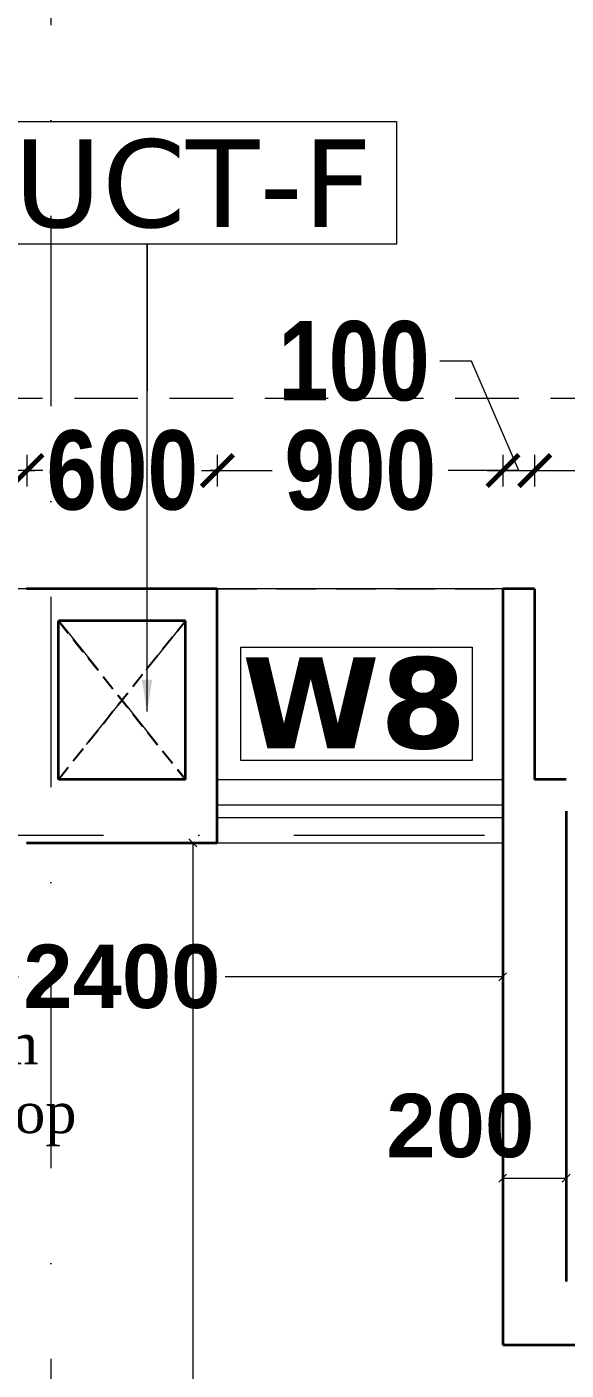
# Model space of a CAD drawing. Header units: millimetres. Extents: x -3092155 to 4513934, y -12317808 to 1850003.
# Drawn here: x -385409 to -383710, y -5516472 to -5512241 of the extents above; entities that cross this region are included whole.
import ezdxf

# ---------------------------------------------------------------- set-up
doc = ezdxf.new("R2010")
doc.units = ezdxf.units.MM
doc.header["$LTSCALE"] = 2
doc.header["$MEASUREMENT"] = 0
doc.header["$PDMODE"] = 34
doc.header["$PDSIZE"] = 500
for name, pattern in [('DASHDOT', [1, 0.5, -0.25, 0, -0.25]), ('DASHED2', [0.375, 0.25, -0.125]), ('HIDDEN', [0.375, 0.25, -0.125])]:
    doc.linetypes.add(name, pattern=pattern)
for name, color, linetype, lineweight in [('cornice', 12, 'Continuous', 25), ('D DIM', 250, 'Continuous', 9), ('glass', 5, 'Continuous', 15), ('GRID', 251, 'DASHDOT', 5), ('PROJ', 251, 'HIDDEN', 5), ('SILL', 74, 'Continuous', 9), ('taxe', 7, 'Continuous', 9), ('toi.dim.', 214, 'Continuous', 9), ('VENTI', 162, 'Continuous', 5), ('WAll', 250, 'Continuous', 35)]:
    doc.layers.add(name, color=color, linetype=linetype, lineweight=lineweight)
doc.layers.add('DOT', color=7, linetype='DASHED2', lineweight=0, true_color=0x89067c)
doc.layers.add('duct text', color=7, linetype='Continuous', lineweight=5, true_color=0x30182a)
doc.styles.add('door', font='arial.ttf', dxfattribs={"height": 70})
doc.styles.add('INNER DIM', font='ARIALNB.TTF', dxfattribs={"height": 250})
doc.styles.add('int dim', font='arialbd.ttf', dxfattribs={"height": 200})
doc.styles.get("Standard").update_dxf_attribs({"font": 'times.ttf', "height": 500})
doc.styles.add('style2', font='verdana.ttf')
doc.dimstyles.new('DOOR', dxfattribs={"dimtxt": 100, "dimasz": 100, "dimexe": 25, "dimexo": 50, "dimgap": 25, "dimtad": 0, "dimtih": 1, "dimtoh": 1, "dimdec": 0, "dimzin": 3, "dimdsep": 46, "dimtxsty": 'door', "dimblk": 'OBLIQUE', "dimcen": 200, "dimclrd": 256, "dimclre": 256, "dimclrt": 256, "dimadec": 0, "dimazin": 0, "dimtfac": 1, "dimtdec": 0, "dimtofl": 0, "dimtmove": 2, "dimatfit": 3, "dimfxl": 300, "dimfxlon": 1, "dimfrac": 1, "dimtolj": 1, "dimtzin": 0, "dimlwd": -1, "dimlwe": -1, "dimarcsym": 0})
doc.dimstyles.new('external final', dxfattribs={"dimscale": 0, "dimtxt": 250, "dimasz": 100, "dimexe": 50, "dimexo": 50, "dimgap": 50, "dimtad": 0, "dimdec": 0, "dimzin": 0, "dimdsep": 46, "dimtxsty": 'INNER DIM', "dimblk": 'ARCHTICK', "dimcen": 100, "dimdle": 50, "dimclrd": 256, "dimclre": 256, "dimclrt": 256, "dimadec": 0, "dimazin": 0, "dimtfac": 1, "dimtdec": 0, "dimtix": 1, "dimtmove": 1, "dimatfit": 3, "dimfxl": 50, "dimfxlon": 1, "dimtolj": 1, "dimtzin": 0, "dimlwd": -1, "dimlwe": -1, "dimarcsym": 1})
doc.dimstyles.new('toilet detail', dxfattribs={"dimtxt": 150, "dimasz": 25, "dimexe": 50, "dimexo": 100, "dimgap": 25, "dimtad": 0, "dimdec": 0, "dimzin": 3, "dimdsep": 46, "dimtxsty": 'int dim', "dimblk": 'OBLIQUE', "dimcen": 90, "dimclrd": 214, "dimclre": 214, "dimclrt": 256, "dimadec": 0, "dimazin": 0, "dimtfac": 1, "dimtdec": 0, "dimtofl": 0, "dimtmove": 1, "dimatfit": 3, "dimfxl": 1, "dimfrac": 1, "dimtolj": 1, "dimtzin": 0, "dimlwd": -1, "dimlwe": -1, "dimarcsym": 1})

# ---------------------------------------------------------------- blocks, each defined once
blk = doc.blocks.new('_ArchTick')
at = {"color": 0, "linetype": 'ByBlock', "const_width": 0.15}
blk.add_lwpolyline([(-0.5, -0.5), (0.5, 0.5)], dxfattribs=at)
blk = doc.blocks.new('*D194')
at = {"layer": 'D DIM', "ltscale": 100, "transparency": 16777216}
for p, q in [((-386308.5, -5513688.2), (-386308.5, -5513588.2)), ((-385408.5, -5513688.2), (-385408.5, -5513588.2)), ((-386358.5, -5513638.2), (-386135.9, -5513638.2)), ((-385358.5, -5513638.2), (-385581.1, -5513638.2))]:
    blk.add_line(p, q, dxfattribs=at)
at = {"layer": 'Defpoints', "color": 0, "lineweight": 50, "ltscale": 100, "transparency": 16777216}
for p in [(-385408.5, -5513638.2), (-386308.5, -5514011.2), (-385408.5, -5514010.2)]:
    blk.add_point(p, dxfattribs=at)
at = {"layer": 'D DIM', "ltscale": 100, "transparency": 16777216, "xscale": 100, "yscale": 100, "zscale": 100, "rotation": 180}
blk.add_blockref('_ArchTick', (-386308.5, -5513638.2), dxfattribs=at)
at = {"layer": 'D DIM', "ltscale": 100, "transparency": 16777216, "xscale": 100, "yscale": 100, "zscale": 100}
blk.add_blockref('_ArchTick', (-385408.5, -5513638.2), dxfattribs=at)
at = {"layer": 'D DIM', "ltscale": 100, "transparency": 16777216, "insert": (-385858.5, -5513638.2), "char_height": 250, "attachment_point": 5, "style": 'INNER DIM'}
blk.add_mtext('\\A1;900', dxfattribs=at)
blk = doc.blocks.new('*D195')
at = {"layer": 'D DIM', "ltscale": 100, "transparency": 16777216}
for p, q in [((-385408.5, -5513688.2), (-385408.5, -5513588.2)), ((-384808.5, -5513688.2), (-384808.5, -5513588.2)), ((-385408.5, -5513638.2), (-385384.4, -5513638.2)), ((-384808.5, -5513638.2), (-384832.6, -5513638.2))]:
    blk.add_line(p, q, dxfattribs=at)
at = {"layer": 'Defpoints', "color": 0, "lineweight": 50, "ltscale": 100, "transparency": 16777216}
for p in [(-384808.5, -5513638.2), (-385408.5, -5514010.2), (-384808.5, -5514010.2)]:
    blk.add_point(p, dxfattribs=at)
at = {"layer": 'D DIM', "ltscale": 100, "transparency": 16777216, "insert": (-385108.5, -5513638.2), "char_height": 250, "attachment_point": 5, "style": 'INNER DIM'}
blk.add_mtext('\\A1;600', dxfattribs=at)
blk = doc.blocks.new('*D196')
at = {"layer": 'D DIM', "ltscale": 100, "transparency": 16777216}
for p, q in [((-384808.5, -5513688.2), (-384808.5, -5513588.2)), ((-383908.5, -5513688.2), (-383908.5, -5513588.2)), ((-384858.5, -5513638.2), (-384635.9, -5513638.2)), ((-383858.5, -5513638.2), (-384081.1, -5513638.2))]:
    blk.add_line(p, q, dxfattribs=at)
at = {"layer": 'Defpoints', "color": 0, "lineweight": 50, "ltscale": 100, "transparency": 16777216}
for p in [(-383908.5, -5513638.2), (-384808.5, -5514010.2), (-383908.5, -5514010.2)]:
    blk.add_point(p, dxfattribs=at)
at = {"layer": 'D DIM', "ltscale": 100, "transparency": 16777216, "xscale": 100, "yscale": 100, "zscale": 100, "rotation": 180}
blk.add_blockref('_ArchTick', (-384808.5, -5513638.2), dxfattribs=at)
at = {"layer": 'D DIM', "ltscale": 100, "transparency": 16777216, "xscale": 100, "yscale": 100, "zscale": 100}
blk.add_blockref('_ArchTick', (-383908.5, -5513638.2), dxfattribs=at)
at = {"layer": 'D DIM', "ltscale": 100, "transparency": 16777216, "insert": (-384358.5, -5513638.2), "char_height": 250, "attachment_point": 5, "style": 'INNER DIM'}
blk.add_mtext('\\A1;900', dxfattribs=at)
blk = doc.blocks.new('*D197')
at = {"layer": 'D DIM', "ltscale": 100, "transparency": 16777216}
for p, q in [((-384007.8, -5513293.9), (-384107.8, -5513293.9)), ((-383858.5, -5513638.2), (-384007.8, -5513293.9)), ((-383908.5, -5513688.2), (-383908.5, -5513588.2)), ((-383808.5, -5513688.2), (-383808.5, -5513588.2)), ((-383958.5, -5513638.2), (-383758.5, -5513638.2))]:
    blk.add_line(p, q, dxfattribs=at)
at = {"layer": 'Defpoints', "color": 0, "lineweight": 50, "ltscale": 100, "transparency": 16777216}
for p in [(-383808.5, -5513638.2), (-383908.5, -5514010.2), (-383808.5, -5514010.2)]:
    blk.add_point(p, dxfattribs=at)
at = {"layer": 'D DIM', "ltscale": 100, "transparency": 16777216, "xscale": 100, "yscale": 100, "zscale": 100, "rotation": 180}
blk.add_blockref('_ArchTick', (-383908.5, -5513638.2), dxfattribs=at)
at = {"layer": 'D DIM', "ltscale": 100, "transparency": 16777216, "xscale": 100, "yscale": 100, "zscale": 100}
blk.add_blockref('_ArchTick', (-383808.5, -5513638.2), dxfattribs=at)
at = {"layer": 'D DIM', "ltscale": 100, "transparency": 16777216, "insert": (-384378.4, -5513293.9), "char_height": 250, "attachment_point": 5, "style": 'INNER DIM'}
blk.add_mtext('\\A1;100', dxfattribs=at)
blk = doc.blocks.new('*D198')
at = {"layer": 'D DIM', "ltscale": 100, "transparency": 16777216}
for p, q in [((-383808.5, -5513688.2), (-383808.5, -5513588.2)), ((-380408.9, -5513688.2), (-380408.9, -5513588.2)), ((-383858.5, -5513638.2), (-382464.9, -5513638.2)), ((-380358.9, -5513638.2), (-381752.5, -5513638.2))]:
    blk.add_line(p, q, dxfattribs=at)
at = {"layer": 'Defpoints', "color": 0, "lineweight": 50, "ltscale": 100, "transparency": 16777216}
for p in [(-380408.9, -5513638.2), (-383808.5, -5514010.2), (-380408.9, -5514011.2)]:
    blk.add_point(p, dxfattribs=at)
at = {"layer": 'D DIM', "ltscale": 100, "transparency": 16777216, "xscale": 100, "yscale": 100, "zscale": 100, "rotation": 180}
blk.add_blockref('_ArchTick', (-383808.5, -5513638.2), dxfattribs=at)
at = {"layer": 'D DIM', "ltscale": 100, "transparency": 16777216, "xscale": 100, "yscale": 100, "zscale": 100}
blk.add_blockref('_ArchTick', (-380408.9, -5513638.2), dxfattribs=at)
at = {"layer": 'D DIM', "ltscale": 100, "transparency": 16777216, "insert": (-382108.7, -5513638.2), "char_height": 250, "attachment_point": 5, "style": 'INNER DIM'}
blk.add_mtext('\\A1;3400', dxfattribs=at)
blk = doc.blocks.new('_Oblique')
at = {"color": 0, "linetype": 'ByBlock', "lineweight": -2}
blk.add_line((-0.5, -0.5), (0.5, 0.5), dxfattribs=at)
blk = doc.blocks.new('*D1174')
at = {"layer": 'Defpoints', "color": 0, "lineweight": 50, "ltscale": 100, "transparency": 16777216}
for p in [(-1466336.6, -5384639.5), (-1466113.3, -5384639.5), (-1466335.7, -5389089.5)]:
    blk.add_point(p, dxfattribs=at)
at = {"layer": 'toi.dim.', "color": 214, "ltscale": 100, "transparency": 16777216}
for p, q in [((-1466236.6, -5384639.5), (-1466063.3, -5384639.5)), ((-1466113.3, -5384639.5), (-1466113.3, -5386538.2)), ((-1466113.3, -5389089.5), (-1466113.3, -5387190.8)), ((-1466235.7, -5389089.5), (-1466063.3, -5389089.5))]:
    blk.add_line(p, q, dxfattribs=at)
at = {"layer": 'toi.dim.', "color": 214, "ltscale": 100, "transparency": 16777216, "xscale": 25, "yscale": 25, "zscale": 25}
for p, rotation in [((-1466113.3, -5384639.5), 90), ((-1466113.3, -5389089.5), 270)]:
    blk.add_blockref('_Oblique', p, dxfattribs=dict(at, rotation=rotation))
at = {"layer": 'toi.dim.', "ltscale": 100, "transparency": 16777216, "insert": (-1466113.3, -5386864.5), "char_height": 200, "attachment_point": 5, "rotation": 90, "style": 'int dim'}
blk.add_mtext('\\A1;4450', dxfattribs=at)
blk = doc.blocks.new('*D1221')
at = {"layer": 'Defpoints', "color": 0, "lineweight": 50, "ltscale": 100, "transparency": 16777216}
for p in [(-1467536.6, -5384921.1), (-1465136.6, -5385061), (-1465136.6, -5385061)]:
    blk.add_point(p, dxfattribs=at)
at = {"layer": 'toi.dim.', "color": 214, "ltscale": 100, "transparency": 16777216}
for p, q in [((-1465136.6, -5384961), (-1465136.6, -5385011)), ((-1467536.6, -5385021.1), (-1467536.6, -5385111)), ((-1467536.6, -5385061), (-1466662, -5385061)), ((-1465136.6, -5385061), (-1466011.2, -5385061))]:
    blk.add_line(p, q, dxfattribs=at)
at = {"layer": 'toi.dim.', "color": 214, "ltscale": 100, "transparency": 16777216, "xscale": 25, "yscale": 25, "zscale": 25, "rotation": 180}
blk.add_blockref('_Oblique', (-1467536.6, -5385061), dxfattribs=at)
at = {"layer": 'toi.dim.', "color": 214, "ltscale": 100, "transparency": 16777216, "xscale": 25, "yscale": 25, "zscale": 25}
blk.add_blockref('_Oblique', (-1465136.6, -5385061), dxfattribs=at)
at = {"layer": 'toi.dim.', "ltscale": 100, "transparency": 16777216, "insert": (-1466336.6, -5385061), "char_height": 200, "attachment_point": 5, "style": 'int dim'}
blk.add_mtext('\\A1;2400', dxfattribs=at)
blk = doc.blocks.new('*D1223')
at = {"layer": 'Defpoints', "color": 0, "lineweight": 50, "ltscale": 100, "transparency": 16777216}
for p in [(-1464936.6, -5385695.1), (-1465136.6, -5385774.7), (-1464936.6, -5385774.7)]:
    blk.add_point(p, dxfattribs=at)
at = {"layer": 'toi.dim.', "color": 214, "ltscale": 100, "transparency": 16777216}
for p, q in [((-1465136.6, -5385674.7), (-1465136.6, -5385645.1)), ((-1464936.6, -5385674.7), (-1464936.6, -5385645.1)), ((-1465136.6, -5385695.1), (-1464936.6, -5385695.1))]:
    blk.add_line(p, q, dxfattribs=at)
at = {"layer": 'toi.dim.', "color": 214, "ltscale": 100, "transparency": 16777216, "xscale": 25, "yscale": 25, "zscale": 25, "rotation": 180}
blk.add_blockref('_Oblique', (-1465136.6, -5385695.1), dxfattribs=at)
at = {"layer": 'toi.dim.', "color": 214, "ltscale": 100, "transparency": 16777216, "xscale": 25, "yscale": 25, "zscale": 25}
blk.add_blockref('_Oblique', (-1464936.6, -5385695.1), dxfattribs=at)
at = {"layer": 'toi.dim.', "ltscale": 100, "transparency": 16777216, "insert": (-1465270.1, -5385531), "char_height": 200, "attachment_point": 5, "style": 'int dim'}
blk.add_mtext('\\A1;200', dxfattribs=at)
blk = doc.blocks.new('7u6ujuj')
at = {"layer": 'DOT', "lineweight": 25, "ltscale": 100}
for p, q in [((-1466536.6, -5383939.5), (-1466136.6, -5384439.5)), ((-1466536.6, -5384439.5), (-1466136.6, -5383939.5))]:
    blk.add_line(p, q, dxfattribs=at)
at = {"layer": 'glass', "ltscale": 100}
for p, q in [((-1466036.8, -5384519.5), (-1465136.5, -5384519.5)), ((-1466036.8, -5384559.5), (-1465136.5, -5384559.5))]:
    blk.add_line(p, q, dxfattribs=at)
at = {"layer": 'PROJ', "ltscale": 250}
blk.add_line((-1466036.6, -5383839.5), (-1465136.6, -5383839.5), dxfattribs=at)
at = {"layer": 'SILL', "ltscale": 100}
for p, q in [((-1466036.6, -5384439.5), (-1465136.6, -5384439.5)), ((-1466036.6, -5384639.5), (-1465136.6, -5384639.5))]:
    blk.add_line(p, q, dxfattribs=at)
at = {"layer": 'VENTI', "ltscale": 100}
blk.add_lwpolyline([(-1465232.3, -5384380.1), (-1465961.9, -5384380.1), (-1465961.9, -5384023), (-1465232.3, -5384023)], close=True, dxfattribs=at)
at = {"layer": 'WAll', "ltscale": 100}
for p, q in [((-1466036.6, -5383839.5), (-1466636.6, -5383839.5)), ((-1466036.6, -5384639.5), (-1466036.6, -5383839.5)), ((-1465036.6, -5383839.5), (-1465136.6, -5383839.5)), ((-1465036.6, -5383839.5), (-1465136.6, -5383839.5)), ((-1465136.6, -5383839.5), (-1465136.6, -5384879.5)), ((-1465036.6, -5383839.5), (-1465036.6, -5384439.5)), ((-1466136.6, -5383939.5), (-1466536.6, -5383939.5)), ((-1466136.6, -5383939.5), (-1466536.6, -5383939.5)), ((-1466536.6, -5384439.5), (-1466536.6, -5383939.5)), ((-1466136.6, -5384439.5), (-1466136.6, -5383939.5)), ((-1466136.6, -5384439.5), (-1466536.6, -5384439.5)), ((-1464936.6, -5384439.5), (-1465036.6, -5384439.5)), ((-1464936.6, -5384539.5), (-1464936.6, -5386020.7)), ((-1466636.6, -5384639.5), (-1466036.6, -5384639.5)), ((-1465136.6, -5384639.5), (-1465136.6, -5386220.7)), ((-1465136.6, -5386220.7), (-1464936.6, -5386220.7)), ((-1465136.6, -5386220.7), (-1464486.6, -5386220.7))]:
    blk.add_line(p, q, dxfattribs=at)
at = {"layer": 'taxe', "color": 0, "insert": (-1466874.8, -5385595.6), "char_height": 130, "attachment_point": 8}
blk.add_mtext('12 mm \\Pfloor drop', dxfattribs=at)
at = {"layer": 'VENTI', "ltscale": 100, "insert": (-1465604, -5384200.6), "char_height": 287, "attachment_point": 5, "style": 'style2'}
blk.add_mtext('\\pt3157;{\\fVerdana|b1|i0|c0|p34;W8}', dxfattribs=at)
at = {"layer": 'toi.dim.', "ltscale": 100}
dim = blk.add_linear_dim(base=(-1466113.3, -5384639.5), p1=(-1466335.7, -5389089.5), p2=(-1466336.6, -5384639.5), angle=90, dimstyle='toilet detail', dxfattribs=at)
dim.commit()
dim.dimension.update_dxf_attribs({"geometry": '*D1174', "text_midpoint": (-1466113.3, -5386864.5)})
for base, p1, p2, picture, middle in [((-1465136.6, -5385061), (-1467536.6, -5384921.1), (-1465136.6, -5385061), '*D1221', (-1466336.6, -5385061)), ((-1464936.6, -5385695.1), (-1465136.6, -5385774.7), (-1464936.6, -5385774.7), '*D1223', (-1465270.1, -5385531))]:
    dim = blk.add_linear_dim(base=base, p1=p1, p2=p2, dimstyle='toilet detail', dxfattribs=at)
    dim.commit()
    dim.dimension.update_dxf_attribs({"geometry": picture, "text_midpoint": middle, "dimtype": 160})
blk = doc.blocks.new('hyh')
at = {"layer": 'duct text', "ltscale": 0.1}
blk.add_lwpolyline([(-122561.9, -5556529), (-120989.3, -5556529), (-120989.3, -5556915.2), (-122561.9, -5556915.2)], close=True, dxfattribs=at)
at = {"layer": 'duct text', "ltscale": 0.1, "insert": (-121777.2, -5556725.6), "char_height": 276.639, "width": 1547.237, "attachment_point": 5, "style": 'style2'}
blk.add_mtext('\\pt3043;DUCT-F', dxfattribs=at)
at = {"layer": 'duct text', "ltscale": 0.1}
blk.add_leader([(-121775.6, -5558387.1), (-121775.6, -5556915.2), (-121775.6, -5557376.9)], dimstyle='DOOR', dxfattribs=at)

msp = doc.modelspace()

# ---------------------------------------------------------------- linework, layer by layer
at = {"layer": 'DOT', "ltscale": 400}
for p, q in [((-386759.3, -5513410.2), (-374234.3, -5513410.2)), ((-385309.3, -5514110.2), (-384909.3, -5514610.2)), ((-384909.3, -5514111.2), (-385309.3, -5514610.2))]:
    msp.add_line(p, q, dxfattribs=at)
at = {"layer": 'DOT', "linetype": 'Continuous', "ltscale": 400}
msp.add_line((-383809.7, -5514011.2), (-386410.1, -5514011.2), dxfattribs=at)
at = {"layer": 'GRID', "color": 5, "ltscale": 600}
msp.add_line((-385333.9, -5499634.4), (-385333.9, -5584428.2), dxfattribs=at)
at = {"layer": 'GRID', "color": 6, "ltscale": 600}
msp.add_line((-460173.8, -5514786.2), (-367334.4, -5514786.2), dxfattribs=at)

# ---------------------------------------------------------------- block references
at = {"layer": 'cornice', "color": 3, "lineweight": 50}
msp.add_blockref('hyh', (-263254.8, 43989.8), dxfattribs=at)
at = {"layer": 'WAll'}
msp.add_blockref('7u6ujuj', (1081226.9, -130171.7), dxfattribs=at)

# ---------------------------------------------------------------- dimensions: what is measured, and where the dimension line sits
at = {"layer": 'D DIM', "ltscale": 100}
dim = msp.add_linear_dim(base=(-383808.5, -5513638.2), p1=(-383908.5, -5514010.2), p2=(-383808.5, -5514010.2), dimstyle='external final', override={"dimscale": 1}, dxfattribs=at)
dim.commit()
dim.dimension.update_dxf_attribs({"geometry": '*D197', "text_midpoint": (-384157.8, -5513293.9), "dimtype": 160})
for base, p1, p2, picture, middle in [((-385408.5, -5513638.2), (-386308.5, -5514011.2), (-385408.5, -5514010.2), '*D194', (-385858.5, -5513638.2)), ((-384808.5, -5513638.2), (-385408.5, -5514010.2), (-384808.5, -5514010.2), '*D195', (-385108.5, -5513638.2)), ((-383908.5, -5513638.2), (-384808.5, -5514010.2), (-383908.5, -5514010.2), '*D196', (-384358.5, -5513638.2)), ((-380408.9, -5513638.2), (-383808.5, -5514010.2), (-380408.9, -5514011.2), '*D198', (-382108.7, -5513638.2))]:
    dim = msp.add_linear_dim(base=base, p1=p1, p2=p2, dimstyle='external final', override={"dimscale": 1}, dxfattribs=at)
    dim.commit()
    dim.dimension.update_dxf_attribs({"geometry": picture, "text_midpoint": middle})

doc.saveas('drawing.dxf')
